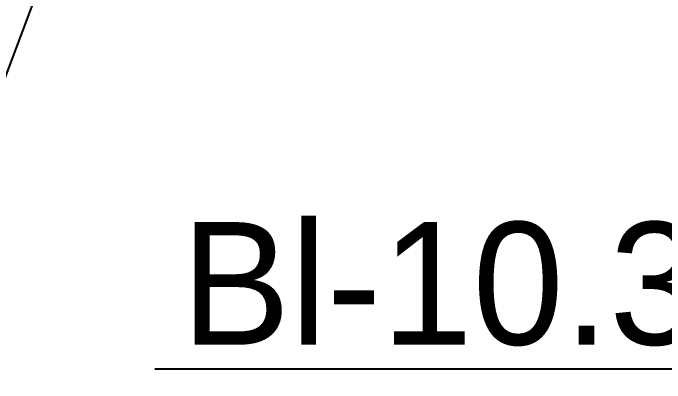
# Model space of a CAD drawing. Header units: millimetres. Extents: x -383313 to -161684, y -117025 to 99224.
# Drawn here: x -333242 to -332816.6, y 28175.1 to 28416.5 of the extents above; entities that cross this region are included whole.
import ezdxf
from ezdxf import colors
from ezdxf.entities.mleader import LeaderData, LeaderLine
from ezdxf.math import Vec2, Vec3

# ---------------------------------------------------------------- set-up
doc = ezdxf.new("R2010")
doc.units = ezdxf.units.MM
doc.header["$MEASUREMENT"] = 0

msp = doc.modelspace()

# ---------------------------------------------------------------- leaders
at = {"ltscale": 100}
ml = msp.add_multileader_mtext('Standard', dxfattribs=at)
ml.set_content('Bl-10.2', color=256)
ml.set_leader_properties()
ml.build(insert=Vec2(0, 0))
ml.multileader.update_dxf_attribs({"text_right_attachment_type": 6, "dogleg_length": 0.36, "arrow_head_size": 0.18})
ctx = ml.context
ctx.base_point, ctx.char_height, ctx.arrow_head_size, ctx.landing_gap_size, ctx.plane_origin = Vec3(-333695.01576, 28419.17214), 80, 0.18, 0.09, Vec3(-334952.86523, 27828.19636)
ctx.right_attachment, ctx.text_align_type = 6, 2
notes = []
notes.append((ctx, [(1, (1, 1, 0), (-333251.79619, 28363.17214), (-1, 0), 43.03956, [(0, [(-333189.23469, 28528.33698)], 0, [])])]))
ctx.mtext.insert, ctx.mtext.alignment, ctx.mtext.flow_direction = Vec3(-333294.92576, 28459.17214), 3, 5
ml = msp.add_multileader_mtext('Standard', dxfattribs=at)
ml.set_content('Bl-10.3', color=256)
ml.set_leader_properties()
ml.build(insert=Vec2(0, 0))
ml.multileader.update_dxf_attribs({"text_right_attachment_type": 6, "dogleg_length": 0.36, "arrow_head_size": 0.18})
ctx = ml.context
ctx.base_point, ctx.char_height, ctx.arrow_head_size, ctx.landing_gap_size, ctx.plane_origin = Vec3(-333193.49022, 28240.08375), 80, 0.18, 0.09, Vec3(-334451.3397, 27599.4953)
ctx.right_attachment, ctx.text_align_type = 6, 2
notes.append((ctx, [(1, (1, 1, 0), (-332750.27066, 28184.08375), (-1, 0), 43.03956, [(0, [(-332695.25881, 28377.584)], 0, [])])]))
ctx.mtext.insert, ctx.mtext.alignment, ctx.mtext.flow_direction = Vec3(-332793.40022, 28280.08375), 3, 5
for ctx, leaders in notes:
    for number, flags, end, landing, length, lines in leaders:
        leader = LeaderData()
        leader.index, (leader.has_last_leader_line, leader.has_dogleg_vector, leader.attachment_direction) = number, flags
        leader.last_leader_point, leader.dogleg_vector, leader.dogleg_length = Vec3(end), Vec3(landing), length
        for number, points, colour, breaks in lines:
            line = LeaderLine()
            line.index, line.vertices, line.color, line.breaks = number, Vec3.list(points), colors.encode_raw_color(colour), breaks
            leader.lines.append(line)
        ctx.leaders.append(leader)

doc.saveas('drawing.dxf')
